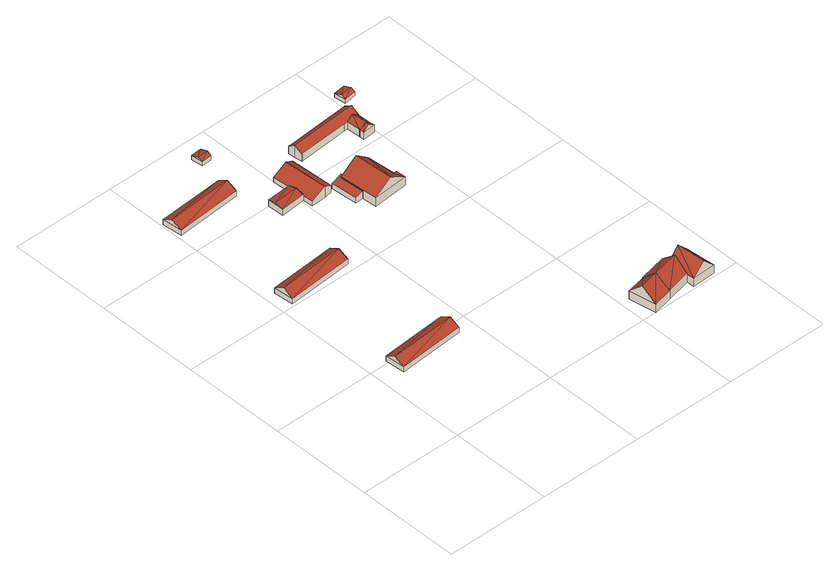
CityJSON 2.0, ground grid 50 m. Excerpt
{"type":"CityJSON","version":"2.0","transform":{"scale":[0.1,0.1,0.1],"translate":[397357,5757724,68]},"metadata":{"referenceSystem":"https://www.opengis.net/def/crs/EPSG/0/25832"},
"CityObjects":{
"building1":{"type":"Building","attributes":{"Gemeindeschluessel":"05515000","Geometrietyp2DReferenz":"3000","function":"31001_2700","roofType":"3100","measuredHeight":5.27},"geometry":[{"type":"Solid","lod":"2","boundaries":[[[[0,1,2,3]],[[4,5,1,0]],[[6,7,5,4]],[[3,2,7,6]],[[0,8,4]],[[6,9,3]],[[9,8,0]],[[0,3,9]],[[6,4,8]],[[8,9,6]],[[1,5,7,2]]]],"semantics":{"surfaces":[{"type":"WallSurface"},{"type":"RoofSurface"},{"type":"GroundSurface"}],"values":[[0,0,0,0,0,0,1,1,1,1,2]]}}]},
"building2":{"type":"Building","attributes":{"Gemeindeschluessel":"05515000","Geometrietyp2DReferenz":"3000","function":"31001_2700","roofType":"3100","measuredHeight":5.24},"geometry":[{"type":"Solid","lod":"2","boundaries":[[[[10,11,12,13]],[[14,15,11,10]],[[16,17,15,14]],[[13,12,17,16]],[[10,18,14]],[[16,19,13]],[[10,13,19]],[[19,18,10]],[[18,19,16]],[[16,14,18]],[[11,15,17,12]]]],"semantics":{"surfaces":[{"type":"WallSurface"},{"type":"RoofSurface"},{"type":"GroundSurface"}],"values":[[0,0,0,0,0,0,1,1,1,1,2]]}}]},
"building3":{"type":"Building","attributes":{"Gemeindeschluessel":"05515000","Geometrietyp2DReferenz":"3000","function":"31001_2700","roofType":"3100","measuredHeight":5.27},"geometry":[{"type":"Solid","lod":"2","boundaries":[[[[20,21,22,23]],[[24,25,21,20]],[[26,27,25,24]],[[23,22,27,26]],[[20,28,24]],[[26,29,23]],[[20,23,29]],[[29,28,20]],[[28,29,26]],[[26,24,28]],[[21,25,27,22]]]],"semantics":{"surfaces":[{"type":"WallSurface"},{"type":"RoofSurface"},{"type":"GroundSurface"}],"values":[[0,0,0,0,0,0,1,1,1,1,2]]}}]},
"building4":{"type":"Building","attributes":{"Gemeindeschluessel":"05515000","Geometrietyp2DReferenz":"3000","function":"31001_2700","roofType":"3100","measuredHeight":4.05},"geometry":[{"type":"Solid","lod":"2","boundaries":[[[[30,31,32,33]],[[34,35,31,30]],[[36,37,35,34]],[[33,32,37,36]],[[30,38,34]],[[36,39,33]],[[30,33,39]],[[39,38,30]],[[38,39,36]],[[36,34,38]],[[31,35,37,32]]]],"semantics":{"surfaces":[{"type":"WallSurface"},{"type":"RoofSurface"},{"type":"GroundSurface"}],"values":[[0,0,0,0,0,0,1,1,1,1,2]]}}]},
"building5":{"type":"Building","attributes":{"Gemeindeschluessel":"05515000","Geometrietyp2DReferenz":"3000","function":"31001_2700","roofType":"3100","measuredHeight":3.34},"geometry":[{"type":"Solid","lod":"2","boundaries":[[[[40,41,42,43]],[[44,45,41,40]],[[46,47,45,44]],[[43,42,47,46]],[[40,48,44]],[[46,49,43]],[[40,43,49]],[[49,48,40]],[[48,49,46]],[[46,44,48]],[[41,45,47,42]]]],"semantics":{"surfaces":[{"type":"WallSurface"},{"type":"RoofSurface"},{"type":"GroundSurface"}],"values":[[0,0,0,0,0,0,1,1,1,1,2]]}}]},
"building6":{"type":"Building","attributes":{"Gemeindeschluessel":"05515000","Geometrietyp2DReferenz":"3000","function":"31001_2700","roofType":"2100","measuredHeight":5.86},"geometry":[{"type":"Solid","lod":"2","boundaries":[[[[50,51,52,53]],[[54,55,51,50]],[[56,57,55,54]],[[58,59,57,56]],[[60,61,59,58]],[[53,52,61,60]],[[58,56,54,50,53,60]],[[51,55,57,59,61,52]]]],"semantics":{"surfaces":[{"type":"WallSurface"},{"type":"RoofSurface"},{"type":"GroundSurface"}],"values":[[0,0,0,0,0,0,1,2]]}}]},
"building7":{"type":"Building","attributes":{"Gemeindeschluessel":"05515000","Geometrietyp2DReferenz":"3000","function":"51009_1610","roofType":"2100","measuredHeight":5.84},"geometry":[{"type":"Solid","lod":"2","boundaries":[[[[62,63,55,64]],[[65,66,63,62]],[[56,57,66,65]],[[64,55,57,56]],[[65,62,64,56]],[[63,66,57,55]]]],"semantics":{"surfaces":[{"type":"WallSurface"},{"type":"RoofSurface"},{"type":"GroundSurface"}],"values":[[0,0,0,0,1,2]]}}]},
"building8":{"type":"Building","attributes":{"Gemeindeschluessel":"05515000","Geometrietyp2DReferenz":"3000","function":"51009_1610","roofType":"2100","measuredHeight":4.31},"geometry":[{"type":"Solid","lod":"2","boundaries":[[[[67,68,69,70]],[[71,72,68,67]],[[73,74,72,71]],[[75,76,74,73]],[[77,78,76,75]],[[70,69,78,77]],[[75,73,71,67,70,77]],[[68,72,74,76,78,69]]]],"semantics":{"surfaces":[{"type":"WallSurface"},{"type":"RoofSurface"},{"type":"GroundSurface"}],"values":[[0,0,0,0,0,0,1,2]]}}]},
"building9":{"type":"Building","attributes":{"Gemeindeschluessel":"05515000","Geometrietyp2DReferenz":"3000","function":"31001_2700","roofType":"3100","measuredHeight":10.3},"geometry":[{"type":"Solid","lod":"2","boundaries":[[[[79,80,81,82]],[[83,84,80,79]],[[85,86,84,83]],[[82,81,86,85]],[[79,87,83]],[[85,88,82]],[[79,82,88]],[[88,87,79]],[[87,88,85]],[[85,83,87]],[[80,84,86,81]]]],"semantics":{"surfaces":[{"type":"WallSurface"},{"type":"RoofSurface"},{"type":"GroundSurface"}],"values":[[0,0,0,0,0,0,1,1,1,1,2]]}}]},
"building10":{"type":"Building","attributes":{"Gemeindeschluessel":"05515000","Geometrietyp2DReferenz":"3000","function":"31001_1000","roofType":"5000","measuredHeight":9.82},"address":[{"country":"Germany","locality":"Münster","thoroughfareNumber":"30","thoroughfareName":"Bösenseller Straße"}],"geometry":[{"type":"Solid","lod":"2","boundaries":[[[[89,90,91,92]],[[93,74,90,89]],[[94,95,74,93]],[[96,97,95,94]],[[98,99,97,96]],[[92,91,99,98]],[[100,101,93,89]],[[92,98,96]],[[100,92,96]],[[100,96,94]],[[94,101,100]],[[92,100,89]],[[93,101,94]],[[90,74,95,97,99,91]]]],"semantics":{"surfaces":[{"type":"WallSurface"},{"type":"RoofSurface"},{"type":"GroundSurface"}],"values":[[0,0,0,0,0,0,1,1,1,1,1,0,0,2]]}}]},
"building11":{"type":"Building","attributes":{"Gemeindeschluessel":"05515000","Geometrietyp2DReferenz":"3000","function":"31001_1000"},"address":[{"country":"Germany","locality":"Münster","thoroughfareNumber":"36","thoroughfareName":"Bösenseller Straße"}],"children":["building11-1","building11-2"]},
"building11-1":{"type":"BuildingPart","attributes":{"roofType":"3100","measuredHeight":9.72},"parents":["building11"],"geometry":[{"type":"Solid","lod":"2","boundaries":[[[[102,103,104,105]],[[106,107,103,102]],[[108,109,107,106]],[[110,111,112,113]],[[105,104,111,110]],[[105,110,114]],[[115,114,110]],[[114,115,102]],[[113,108,116,102,115]],[[116,106,102]],[[116,108,106]],[[114,102,105]],[[110,113,115]],[[103,107,109,112,111,104]],[[109,108,113,112]]]],"semantics":{"surfaces":[{"type":"WallSurface"},{"type":"RoofSurface"},{"type":"GroundSurface"},{"type":"ClosureSurface"}],"values":[[0,0,0,0,0,1,1,1,1,0,0,0,0,2,3]]}}]},
"building11-2":{"type":"BuildingPart","attributes":{"roofType":"3100","measuredHeight":10.31},"parents":["building11"],"geometry":[{"type":"Solid","lod":"2","boundaries":[[[[117,112,118,119]],[[113,112,117]],[[120,81,109,108,121]],[[122,86,81,120]],[[119,118,86,122]],[[119,88,123,124]],[[119,122,88]],[[120,121,123]],[[123,88,120]],[[124,117,119]],[[124,123,121,117]],[[88,122,120]],[[112,109,81,86,118]],[[113,117,121,108]],[[109,112,113,108]]]],"semantics":{"surfaces":[{"type":"WallSurface"},{"type":"RoofSurface"},{"type":"GroundSurface"},{"type":"ClosureSurface"}],"values":[[0,0,0,0,0,1,1,1,1,0,0,0,2,0,3]]}}]},
"building12":{"type":"Building","attributes":{"Gemeindeschluessel":"05515000","Geometrietyp2DReferenz":"3000","function":"31001_2700","roofType":"3100","measuredHeight":6.32},"geometry":[{"type":"Solid","lod":"2","boundaries":[[[[125,126,127,128]],[[129,130,126,125]],[[131,132,130,129]],[[133,134,132,131]],[[135,136,134,133]],[[137,138,136,135]],[[139,140,138,137]],[[141,142,140,139]],[[143,144,142,141]],[[145,146,144,143]],[[147,148,146,145]],[[149,150,148,147]],[[151,152,150,149]],[[153,154,152,151]],[[128,127,154,153]],[[147,145,143,141,139,137,135,149]],[[133,131,129,125,128,153,151,149,135]],[[126,130,132,134,136,138,140,142,144,146,148,150,152,154,127]]]],"semantics":{"surfaces":[{"type":"WallSurface"},{"type":"RoofSurface"},{"type":"GroundSurface"}],"values":[[0,0,0,0,0,0,0,0,0,0,0,0,0,0,0,1,1,2]]}}]},
"building13":{"type":"Building","attributes":{"Gemeindeschluessel":"05515000","Geometrietyp2DReferenz":"3000","function":"51009_1610","roofType":"3100","measuredHeight":5.7},"geometry":[{"type":"Solid","lod":"2","boundaries":[[[[155,156,157,158]],[[159,160,156,155]],[[161,162,160,159]],[[158,157,162,161]],[[155,163,159]],[[161,164,158]],[[158,164,163]],[[163,155,158]],[[164,161,159]],[[159,163,164]],[[156,160,162,157]]]],"semantics":{"surfaces":[{"type":"WallSurface"},{"type":"RoofSurface"},{"type":"GroundSurface"}],"values":[[0,0,0,0,0,0,1,1,1,1,2]]}}]},
"building14":{"type":"Building","attributes":{"Gemeindeschluessel":"05515000","Geometrietyp2DReferenz":"3000","function":"31001_2000","roofType":"5000","measuredHeight":5.74},"geometry":[{"type":"Solid","lod":"2","boundaries":[[[[159,165,166,167]],[[155,168,165,159]],[[169,170,168,155]],[[171,172,170,169]],[[167,166,172,171]],[[173,174,155]],[[171,169,155,174]],[[159,167,173]],[[174,173,167]],[[173,155,159]],[[174,167,171]],[[165,168,170,172,166]]]],"semantics":{"surfaces":[{"type":"WallSurface"},{"type":"RoofSurface"},{"type":"GroundSurface"}],"values":[[0,0,0,0,0,1,1,1,1,0,0,2]]}}]},
"building15":{"type":"Building","attributes":{"Gemeindeschluessel":"05515000","Geometrietyp2DReferenz":"3000","function":"31001_2700","roofType":"3100","measuredHeight":3.24},"geometry":[{"type":"Solid","lod":"2","boundaries":[[[[175,176,177,178]],[[179,180,176,175]],[[181,182,180,179]],[[178,177,182,181]],[[175,183,179]],[[181,184,178]],[[175,178,184]],[[184,183,175]],[[183,184,181]],[[181,179,183]],[[176,180,182,177]]]],"semantics":{"surfaces":[{"type":"WallSurface"},{"type":"RoofSurface"},{"type":"GroundSurface"}],"values":[[0,0,0,0,0,0,1,1,1,1,2]]}}]}
},
"vertices":[
[414,537,37],[414,537,11],[96,514,11],[96,514,37],[421,441,37],[421,441,11],[103,418,37],[103,418,11],[418,489,64],[99,466,64],
[59,1012,37],[59,1012,11],[378,1036,11],[378,1036,37],[52,1108,37],[52,1108,11],[371,1132,37],[371,1132,11],[56,1060,64],[374,1084,64],
[16,1606,37],[16,1606,11],[334,1630,11],[334,1630,37],[8,1703,37],[8,1703,11],[327,1725,37],[327,1725,11],[12,1655,63],[331,1678,63],
[390,1422,42],[390,1422,11],[508,1431,11],[508,1431,42],[385,1501,42],[385,1501,11],[503,1509,42],[503,1509,11],[387,1461,52],[506,1470,52],
[357,1851,33],[357,1851,12],[407,1854,12],[407,1854,33],[353,1909,33],[353,1909,12],[404,1912,33],[404,1912,12],[356,1872,45],[406,1875,45],
[497,1592,35],[497,1592,12],[503,1509,12],[503,1509,35],[568,1597,71],[568,1597,12],[582,1387,70],[582,1387,12],[512,1382,35],[512,1382,12],[508,1431,35],[508,1431,12],
[605,1599,51],[605,1599,12],[568,1597,70],[619,1390,51],[619,1390,12],
[688,1408,56],[688,1408,13],[638,1405,13],[638,1405,39],[689,1397,56],[689,1397,13],[677,1396,52],[677,1396,13],[686,1280,51],[686,1280,13],[648,1277,39],[648,1277,13],
[1070,2,50],[1070,2,9],[1164,23,9],[1164,23,50],[1045,133,50],[1045,133,9],[1137,152,50],[1137,152,9],[1057,67,112],[1150,88,112],
[691,1210,56],[691,1210,13],[863,1223,13],[863,1223,56],[677,1396,56],[833,1408,56],[833,1408,13],[844,1271,56],[844,1271,13],[859,1272,56],[859,1272,13],[779,1217,111],[765,1403,111],
[1283,13,50],[1283,13,9],[1395,18,9],[1395,18,50],[1281,50,50],[1281,50,9],[1280,50,50],[1280,50,9],[1383,161,50],[1383,161,9],[1274,149,9],[1274,149,50],[1339,16,106],[1329,155,106],[1281,50,51],
[1274,149,54],[1272,181,9],[1272,181,54],[1164,23,54],[1280,50,54],[1137,152,54],[1276,115,112],[1274,149,82],
[907,1621,49],[907,1621,12],[923,1623,12],[923,1623,49],[663,1604,50],[663,1604,12],[664,1603,49],[664,1603,12],[661,1603,49],[661,1603,12],[658,1639,75],[658,1639,12],[655,1675,49],[655,1675,12],[657,1675,49],[657,1675,12],[657,1674,50],[657,1674,12],[978,1699,49],[978,1699,12],[978,1700,49],[978,1700,12],[981,1700,49],[981,1700,12],[983,1663,75],[983,1663,12],[986,1627,49],[986,1627,12],[981,1627,49],[981,1627,12],
[927,1553,50],[927,1553,14],[928,1533,14],[928,1533,50],[986,1557,50],[986,1557,14],[988,1537,50],[988,1537,14],[957,1555,71],[958,1535,71],
[986,1557,13],[981,1627,13],[981,1627,50],[927,1553,13],[927,1558,50],[927,1558,13],[923,1623,50],[923,1623,13],[959,1555,71],[953,1625,71],
[1022,1740,31],[1022,1740,12],[1081,1747,12],[1081,1747,31],[1016,1797,31],[1016,1797,12],[1075,1804,31],[1075,1804,12],[1020,1761,44],[1079,1768,44]
]}
